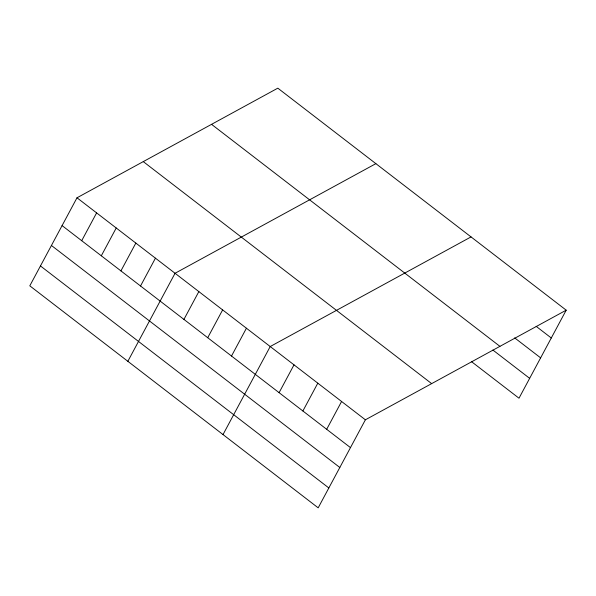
<?xml version="1.0" encoding="UTF-8"?>
<svg xmlns="http://www.w3.org/2000/svg" width="596" height="596" viewBox="0 0 596 596"><rect width="100%" height="100%" fill="white"/><g stroke="black" fill="none" stroke-linecap="round" stroke-linejoin="round"><path stroke-width="0.89" d="M77.003 197.79L29.8 285.827L318.182 507.837L365.385 419.8L566.2 310.173L277.818 88.163L77.003 197.79L365.385 419.8M81.704 240.702L96.619 212.884M101.313 255.796L116.227 227.985M120.921 270.897L135.836 243.079M140.529 285.991L155.444 258.172M127.849 361.31L175.053 273.273L375.867 163.647M183.933 319.404L198.848 291.586M207.721 337.716L222.636 309.905M231.516 356.035L246.431 328.217M223.016 434.573L270.219 346.537L471.034 236.91M279.099 392.667L294.014 364.849M302.887 410.979L317.802 383.168M326.683 429.299L341.597 401.481M566.2 310.173L518.997 398.21L471.414 361.578M536.147 326.332L551.285 337.992M514.676 337.88L540.632 357.861M211.55 124.341L499.932 346.35M492.885 350.031L529.65 378.341M143.271 161.613L431.653 383.623M62.088 225.601L350.47 447.618M51.435 245.477L339.817 467.488M40.453 265.95L328.836 487.96"/></g></svg>
